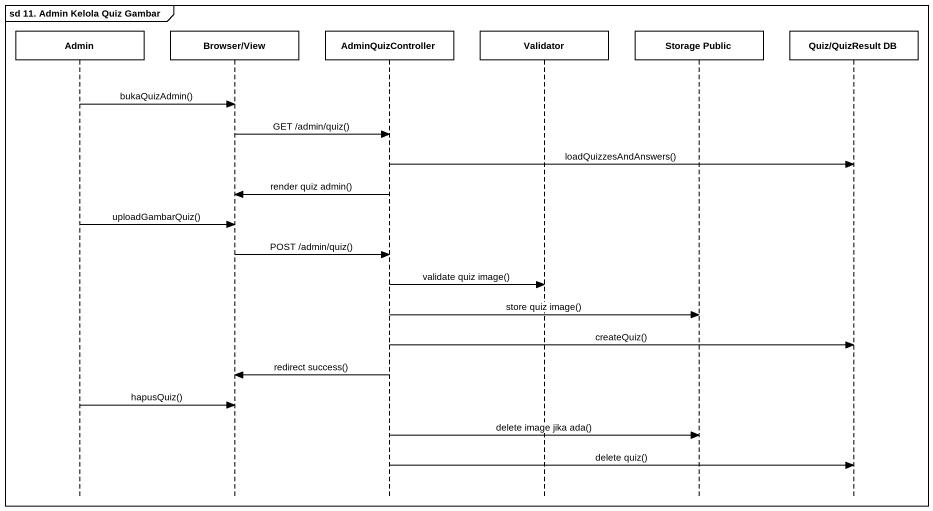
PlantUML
@startuml
mainframe sd 11. Admin Kelola Quiz Gambar
hide footbox
participant Admin
participant "Browser/View" as Browser_View
participant AdminQuizController
participant Validator
participant "Storage Public" as Storage_Public
participant "Quiz/QuizResult DB" as Quiz_QuizResult_DB

Admin -> Browser_View : bukaQuizAdmin()
Browser_View -> AdminQuizController : GET /admin/quiz()
AdminQuizController -> Quiz_QuizResult_DB : loadQuizzesAndAnswers()
AdminQuizController -> Browser_View : render quiz admin()
Admin -> Browser_View : uploadGambarQuiz()
Browser_View -> AdminQuizController : POST /admin/quiz()
AdminQuizController -> Validator : validate quiz image()
AdminQuizController -> Storage_Public : store quiz image()
AdminQuizController -> Quiz_QuizResult_DB : createQuiz()
AdminQuizController -> Browser_View : redirect success()
Admin -> Browser_View : hapusQuiz()
AdminQuizController -> Storage_Public : delete image jika ada()
AdminQuizController -> Quiz_QuizResult_DB : delete quiz()
@enduml
